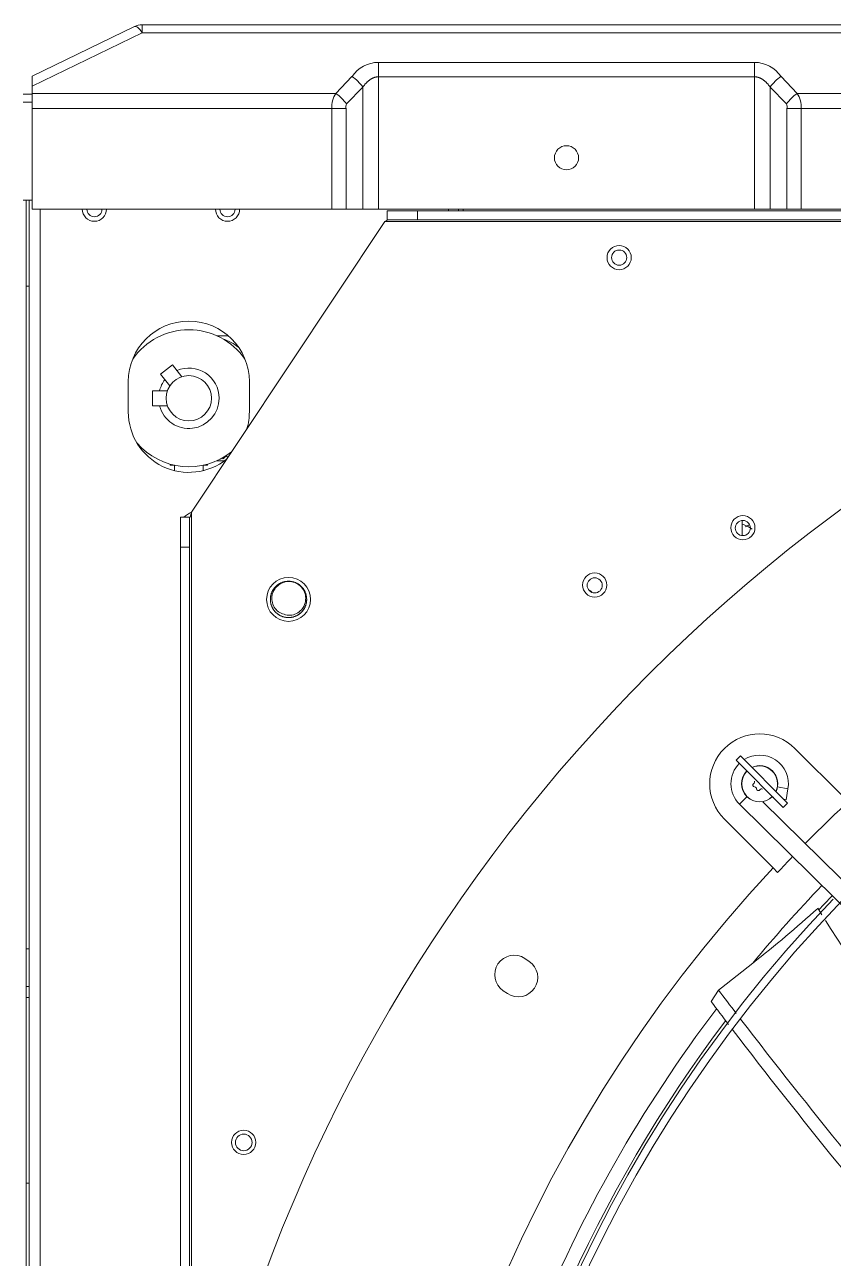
# Model space of a CAD drawing. Header units: millimetres. Extents: x 113490 to 142599, y -20467 to 115.
# Drawn here: x 123553.7 to 123821, y -10092.3 to -9684.5 of the extents above; entities that cross this region are included whole.
import ezdxf

# ---------------------------------------------------------------- set-up
doc = ezdxf.new("R2010")
doc.units = ezdxf.units.MM
doc.layers.add('DV3_0', color=7, linetype='Continuous')

msp = doc.modelspace()

# ---------------------------------------------------------------- linework, layer by layer
at = {"layer": 'DV3_0', "color": 7, "linetype": 'Continuous', "lineweight": 15}
for p, q in [((123556.24, -9701.49), (123590, -9685.09)), ((123592.62, -9684.49), (124707.86, -9684.49)), ((123556.24, -9704.81), (123556.24, -9701.49)), ((123556.24, -9707.21), (123556.24, -9704.81)), ((123553.24, -9707.49), (123556.24, -9707.49)), ((123556.24, -9712.24), (123556.24, -9707.21)), ((123556.24, -9745.49), (123556.24, -9712.24)), ((123553.24, -9742.49), (123556.24, -9742.49)), ((123554.24, -11906.49), (123554.24, -9742.49)), ((123555.24, -11906.49), (123555.24, -9742.49)), ((123655.22, -9745.49), (123556.24, -9745.49)), ((123659.99, -9745.49), (123655.22, -9745.49)), ((123659.99, -9745.49), (123665.51, -9745.49)), ((123670.68, -9745.49), (123665.51, -9745.49)), ((123670.68, -9745.49), (123795, -9745.49)), ((123673.58, -9748.99), (123673.58, -9745.99)), ((123673.58, -9745.99), (123683.58, -9745.99)), ((123683.58, -9745.99), (124616.9, -9745.99)), ((123683.58, -9745.99), (123683.58, -9748.99)), ((123698.64, -9745.99), (123698.64, -9745.49)), ((123800.16, -9745.49), (123795, -9745.49)), ((123800.16, -9745.49), (123805.69, -9745.49)), ((123810.46, -9745.49), (123805.69, -9745.49)), ((123895.22, -9745.49), (123810.46, -9745.49)), ((123672.84, -9749.59), (123608.84, -9845.59)), ((123673.58, -9749.17), (123673.58, -9748.99)), ((123683.58, -9748.99), (123673.58, -9748.99)), ((123683.58, -9748.99), (124616.9, -9748.99)), ((123555.24, -9770.98), (123554.24, -9770.98)), ((123621.08, -9787.36), (123617.3, -9787.36)), ((123598.67, -9800.04), (123602.62, -9796.98)), ((123605.64, -9800.87), (123602.62, -9796.98)), ((123588, -9812.49), (123588, -9802.49)), ((123598.67, -9800.04), (123601.69, -9803.93)), ((123628, -9802.49), (123628, -9812.49)), ((123596, -9810.49), (123596, -9805.49)), ((123600.92, -9805.49), (123596, -9805.49)), ((123596, -9810.49), (123600.92, -9810.49)), ((123619.05, -9827.74), (123619.3, -9827.98)), ((123620.3, -9826.98), (123619.3, -9827.98)), ((123620.29, -9826.99), (123620.86, -9827.56)), ((123601.84, -9829.77), (123601.84, -9830.12)), ((123603.26, -9830.12), (123601.84, -9830.12)), ((123603.24, -9830.12), (123603.24, -9831.92)), ((123614.16, -9830.12), (123612.73, -9830.12)), ((123612.76, -9831.92), (123612.76, -9830.12)), ((123614.16, -9830.12), (123614.16, -9829.77)), ((123617.3, -9828.62), (123619.82, -9828.62)), ((123605.24, -9847.26), (123608.24, -9847.26)), ((123605.24, -9857.26), (123605.24, -9847.26)), ((123608.24, -9847.26), (123608.41, -9847.26)), ((123608.24, -9847.26), (123608.24, -9857.26)), ((123608.84, -9845.59), (123608.41, -9847.26)), ((123790.85, -9853.37), (123790.85, -9848.41)), ((123608.24, -9857.26), (123605.24, -9857.26)), ((123605.24, -11847.85), (123605.24, -9857.26)), ((123608.24, -11847.85), (123608.24, -9857.26)), ((123824.46, -9939.88), (123808.35, -9923.77)), ((123790.32, -9926.24), (123788.91, -9927.66)), ((123804.46, -9943.22), (123788.91, -9927.66)), ((123790.32, -9926.24), (123805.88, -9941.8)), ((123805.4, -9940.7), (123806.04, -9937.09)), ((123790.01, -9942.2), (124132.44, -10279.87)), ((124136, -10274.95), (123797.7, -9941.35)), ((123800.72, -9939.88), (123801.21, -9939.96)), ((123804.46, -9943.22), (123805.88, -9941.8)), ((123804.64, -9940.57), (123805.4, -9940.7)), ((123785.02, -9947.1), (123801.13, -9963.22)), ((123801.13, -9963.22), (123802.62, -9964.71)), ((123554.24, -9989.98), (123555.24, -9989.98)), ((123720.47, -9994.13), (123719.06, -9993.19)), ((123794.39, -9994.73), (123784.04, -10002.89)), ((123555.24, -10002.48), (123554.24, -10002.48)), ((123784.04, -10002.89), (123783.11, -10003.65)), ((123711.95, -10003.83), (123713.36, -10004.78)), ((123783.11, -10003.65), (123780.66, -10007.43)), ((123555.24, -10067.48), (123554.24, -10067.48))]:
    msp.add_line(p, q, dxfattribs=at)
at = {"layer": 'DV3_0', "color": 7, "linetype": 'Continuous', "lineweight": 20}
for p, q in [((123592.62, -9687.14), (123592.62, -9684.49)), ((123556.24, -9704.81), (123592.62, -9687.14)), ((123592.62, -9687.14), (124707.86, -9687.14)), ((123795, -9696.95), (123670.68, -9696.95)), ((123670.68, -9701.73), (123670.68, -9696.95)), ((123795, -9701.73), (123795, -9696.95)), ((123661.93, -9701.62), (123656.55, -9707.21)), ((123670.68, -9701.73), (123670.68, -9745.49)), ((123795, -9701.73), (123670.68, -9701.73)), ((123795, -9701.73), (123795, -9745.49)), ((123809.13, -9707.21), (123803.74, -9701.62)), ((123665.51, -9705.11), (123660.13, -9710.7)), ((123665.51, -9705.11), (123665.51, -9745.49)), ((123800.16, -9705.11), (123800.16, -9745.49)), ((123805.55, -9710.7), (123800.16, -9705.11)), ((123656.55, -9707.21), (123556.24, -9707.21)), ((123896.55, -9707.21), (123809.13, -9707.21)), ((123553.24, -9710.09), (123556.24, -9710.09)), ((123655.22, -9712.24), (123556.24, -9712.24)), ((123659.99, -9712.24), (123655.22, -9712.24)), ((123655.22, -9712.24), (123655.22, -9745.49)), ((123659.99, -9712.24), (123659.99, -9745.49)), ((123805.69, -9712.24), (123810.46, -9712.24)), ((123805.69, -9745.49), (123805.69, -9712.24)), ((123895.22, -9712.24), (123810.46, -9712.24)), ((123810.46, -9745.49), (123810.46, -9712.24)), ((123558.84, -11903.49), (123558.84, -9745.49)), ((123693.84, -9745.99), (123693.84, -9745.49)), ((123697.16, -9745.99), (123697.16, -9745.49)), ((123672.84, -9749.59), (124627.64, -9749.59)), ((123608.84, -11862.07), (123608.84, -9845.59)), ((123802.59, -9936.48), (123806.04, -9937.09)), ((123792.47, -9939.71), (123790.01, -9942.2)), ((123555.24, -10006.08), (123554.24, -10006.08))]:
    msp.add_line(p, q, dxfattribs=at)
at = {"layer": 'DV3_0', "color": 7, "linetype": 'Continuous', "lineweight": 15}
for centre, radius in [((123732.84, -9728.49), 4), ((123750.24, -9761.49), 4), ((123750.25, -9761.49), 2.5), ((123608, -9807.99), 7.5), ((123791.14, -9850.79), 4), ((123791.14, -9850.89), 2.5), ((123640.95, -9874.49), 7.25), ((123742.16, -9869.74), 4), ((123742.16, -9869.84), 2.5), ((123626.13, -10053.99), 4), ((123626.15, -10053.99), 2.75)]:
    msp.add_circle(centre, radius, dxfattribs=at)
for centre, radius, start, end in [((123592.62, -9690.49), 6, 90, 115.9065), ((123576.79, -9745.49), 4, 180, 0), ((123576.79, -9745.49), 2.5, 180, 0), ((123620.79, -9745.49), 4, 180, 0), ((123620.79, -9745.49), 2.5, 180, 0), ((123676.12, -9754.47), 5.88, 115.5827, 123.9244), ((124150.24, -10288.99), 551.5, 105.4775, 164.5225), ((123608, -9802.49), 20, 0, 180), ((123608, -9807.99), 22.63, 34.8782, 145.1104), ((123608, -9807.99), 10, 0, 113.3134), ((123608, -9807.99), 10, 142.2684, 165.5225), ((123608, -9807.99), 10, 194.4775, 0), ((123608, -9812.49), 20, 180, 308.6858), ((123608, -9812.49), 20, 343.934, 0), ((123608, -9807.99), 22.63, 220.5417, 308.6028), ((123618.56, -9863.19), 20.1, 118.9231, 127.6082), ((123640.95, -9874.49), 6, 64.8963, 82.5227), ((123796.68, -9935.44), 16.5, 45, 225), ((123796.68, -9935.44), 9.5, 350, 122.8178), ((123796.68, -9935.44), 9.5, 135, 225.4011), ((123796.68, -9935.44), 6, 334.4712, 115.5288), ((123796.68, -9935.44), 5.91, 334.7712, 115.2288), ((123796.68, -9935.44), 6, 135, 315), ((123796.68, -9935.44), 5.91, 135, 315), ((123795.01, -9935.88), 0.6, 118.8618, 271.1382), ((123794.43, -9934.83), 0.6, 298.8788, 31.1212), ((123795.04, -9937.08), 0.6, 358.8788, 91.1212), ((123796.24, -9937.11), 0.6, 178.8617, 331.1383), ((123797.29, -9937.69), 0.6, 58.8788, 151.1212), ((124150.24, -10288.99), 475.39, 133.011, 135.4011), ((124150.24, -10288.99), 475.39, 136.1242, 136.989), ((124150.24, -10288.99), 477.5, 136.9802, 223.0198), ((124150.24, -10288.99), 456, 136.2282, 225.3442), ((124150.24, -10288.99), 453.5, 135.9912, 225.5589), ((124150.24, -10288.99), 457, 136.1594, 136.9627), ((123542.76, -9674.29), 407.44, 308.1421, 312.0989), ((124555.63, -9514.4), 872.25, 211.99842, 212.16586), ((124555.63, -9514.4), 872.25, 212.31442, 219.52465), ((123715.5, -9998.51), 6.4, 56.25, 236.25), ((123716.92, -9999.45), 6.4, 236.25, 56.25), ((125250.25, -8898.73), 1840.9, 217.03202, 217.32877), ((125314.48, -8843.21), 1921.39, 217.15391, 217.44204), ((124150.24, -10288.99), 457, 142.9574, 169.7123), ((125314.48, -8843.21), 1921.39, 217.51308, 220.85897), ((125250.25, -8898.73), 1840.9, 217.39011, 220.89455), ((124150.24, -10288.99), 346, 136.506, 225.3203), ((124150.24, -10288.99), 343.5, 135.6595, 225.6229)]:
    msp.add_arc(centre, radius, start, end, dxfattribs=at)
at = {"layer": 'DV3_0', "color": 7, "linetype": 'Continuous', "lineweight": 20}
for centre, radius, start, end in [((123670.93, -9707.93), 10.99, 91.315, 144.9259), ((123794.75, -9707.93), 10.99, 35.0742, 88.685), ((123664.55, -9712.01), 9.33, 149.0304, 181.427), ((123801.13, -9712.01), 9.33, 358.5724, 30.9701), ((123661.78, -9711.63), 1.89, 150.7542, 199.0007), ((123803.9, -9711.63), 1.89, 340.9987, 29.2464), ((124150.24, -10288.99), 461.75, 136.1456, 140.4114), ((124150.24, -10288.99), 461.75, 142.7915, 173.1384)]:
    msp.add_arc(centre, radius, start, end, dxfattribs=at)
for centre, major_axis, ratio, start_param, end_param in [((123592.62, -9690.49), (2.62, -5.4), 0.282676, 2.097861, 3.141593), ((123613.44, -9807.99), (0, -20.63), 0.922201, 2.520375, 2.834263), ((123613.44, -9807.99), (0, -20.63), 0.922201, 0.345186, 0.377787)]:
    msp.add_ellipse(centre, major_axis=major_axis, ratio=ratio, start_param=start_param, end_param=end_param, dxfattribs=at)
at = {"layer": 'DV3_0', "color": 7, "linetype": 'Continuous', "lineweight": 15}
for centre, major_axis, ratio, start_param, end_param in [((123661.93, -9705.11), (4.49, -4.33), 0.436952, 1.144952, 1.969202), ((123803.74, -9705.11), (-4.49, -4.33), 0.436952, 4.313983, 5.138233), ((123656.55, -9710.7), (4.49, -4.33), 0.436952, 1.144952, 1.969202), ((123809.13, -9710.7), (-4.49, -4.33), 0.436952, 4.313983, 5.138233), ((123740.39, -9874.99), (0, -3.5), 0.386711, 2.52776, 3.209277)]:
    msp.add_ellipse(centre, major_axis=major_axis, ratio=ratio, start_param=start_param, end_param=end_param, dxfattribs=at)
at = {"layer": 'DV3_0', "color": 7, "linetype": 'Continuous', "lineweight": 20}
for points, knots in [([(123670.68, -9701.73), (123670.63, -9701.73), (123670.53, -9701.73), (123670.39, -9701.74), (123670.24, -9701.75), (123670.09, -9701.77), (123669.95, -9701.79), (123669.8, -9701.82), (123669.65, -9701.85), (123669.5, -9701.89), (123669.35, -9701.94), (123669.2, -9701.99), (123669.05, -9702.05), (123668.9, -9702.11), (123668.74, -9702.18), (123668.58, -9702.26), (123668.42, -9702.35), (123668.26, -9702.44), (123668.1, -9702.54), (123667.93, -9702.65), (123667.76, -9702.77), (123667.59, -9702.89), (123667.42, -9703.03), (123667.24, -9703.18), (123667.06, -9703.34), (123666.88, -9703.51), (123666.69, -9703.7), (123666.5, -9703.89), (123666.31, -9704.1), (123666.11, -9704.33), (123665.91, -9704.57), (123665.71, -9704.83), (123665.58, -9705.01), (123665.51, -9705.11)], [0, 0, 0, 0, 0.024413, 0.048868, 0.073403, 0.098058, 0.122876, 0.147897, 0.173164, 0.198721, 0.224613, 0.250887, 0.277591, 0.304774, 0.33249, 0.360793, 0.38974, 0.419391, 0.449809, 0.481061, 0.513216, 0.546348, 0.580533, 0.615853, 0.652392, 0.69024, 0.729488, 0.770232, 0.812573, 0.856611, 0.902453, 0.950186, 1, 1, 1, 1]), ([(123800.16, -9705.11), (123800.1, -9705.01), (123799.96, -9704.83), (123799.76, -9704.57), (123799.57, -9704.33), (123799.37, -9704.1), (123799.18, -9703.89), (123798.99, -9703.7), (123798.8, -9703.51), (123798.62, -9703.34), (123798.44, -9703.18), (123798.26, -9703.03), (123798.09, -9702.89), (123797.92, -9702.77), (123797.75, -9702.65), (123797.58, -9702.54), (123797.42, -9702.44), (123797.26, -9702.35), (123797.1, -9702.26), (123796.94, -9702.18), (123796.78, -9702.11), (123796.63, -9702.05), (123796.48, -9701.99), (123796.32, -9701.94), (123796.17, -9701.89), (123796.02, -9701.85), (123795.88, -9701.82), (123795.73, -9701.79), (123795.58, -9701.77), (123795.44, -9701.75), (123795.29, -9701.74), (123795.15, -9701.73), (123795.05, -9701.73), (123795, -9701.73)], [0, 0, 0, 0, 0.049764, 0.097517, 0.143364, 0.187409, 0.229756, 0.270506, 0.309759, 0.347611, 0.384155, 0.419479, 0.453668, 0.486804, 0.518962, 0.550217, 0.580639, 0.610293, 0.639243, 0.667548, 0.695267, 0.722453, 0.749159, 0.775436, 0.80133, 0.82689, 0.85216, 0.877183, 0.902004, 0.92666, 0.951207, 0.975655, 1, 1, 1, 1])]:
    msp.add_open_spline(points, degree=3, knots=knots, dxfattribs=at)
at = {"layer": 'DV3_0', "color": 7, "linetype": 'Continuous', "lineweight": 15}
for points, knots in [([(123794.18, -9851.26), (123794.01, -9851.13), (123792.99, -9850.42), (123791.86, -9849.9), (123790.89, -9849.61)], [0.35476445, 0.35476445, 0.35476445, 0.35476445, 0.36956171, 0.43861961, 0.43861961, 0.43861961, 0.43861961]), ([(123639.49, -9879.41), (123638.13, -9879.09), (123636.93, -9878.21), (123635.51, -9875.84), (123635.27, -9874.37), (123635.86, -9871.67), (123636.68, -9870.44), (123638.93, -9868.81), (123640.34, -9868.42), (123641.73, -9868.54)], [0, 0, 0, 0, 0.25, 0.25, 0.5, 0.5, 0.75, 0.75, 1, 1, 1, 1]), ([(123643.5, -9869.06), (123644.74, -9869.71), (123645.71, -9870.8), (123646.75, -9873.39), (123646.76, -9874.86), (123645.79, -9877.47), (123644.8, -9878.58), (123642.31, -9879.78), (123640.81, -9879.89), (123639.49, -9879.41)], [0, 0, 0, 0, 0.25, 0.25, 0.5, 0.5, 0.75, 0.75, 1, 1, 1, 1]), ([(123800.96, -9939.71), (123801, -9939.75), (123801.08, -9939.83), (123801.17, -9939.92), (123801.21, -9939.96)], [0.94733907, 0.94733907, 0.94733907, 0.94733907, 0.97250001, 1, 1, 1, 1])]:
    msp.add_open_spline(points, degree=3, knots=knots, dxfattribs=at)
msp.add_open_spline([(123793.4, -9849.84), (123792.92, -9850.02), (123792.45, -9850.24), (123792, -9850.49)], degree=3, dxfattribs=at)
msp.add_rational_spline([(123646.5, -9872.19), (123645.17, -9868.99), (123641.73, -9868.54), (123638.3, -9868.09), (123636.19, -9870.84), (123634.08, -9873.59), (123635.41, -9876.79), (123636.74, -9879.99), (123640.17, -9880.44), (123643.61, -9880.89), (123645.72, -9878.14), (123647.82, -9875.39), (123646.5, -9872.19), (123645.17, -9868.99), (123641.73, -9868.54), (123638.3, -9868.09), (123636.19, -9870.84), (123634.08, -9873.59), (123635.41, -9876.79), (123636.74, -9879.99), (123640.17, -9880.44), (123643.61, -9880.89), (123645.72, -9878.14), (123647.82, -9875.39), (123646.5, -9872.19), (123645.61, -9870.04), (123643.5, -9869.06)], [1, 0.866025403784, 1, 0.866025403784, 1, 0.866025403784, 1, 0.866025403784, 1, 0.866025403784, 1, 0.866025403784, 1, 0.866025403784, 1, 0.866025403784, 1, 0.866025403784, 1, 0.866025403784, 1, 0.866025403784, 1, 0.866025403784, 1, 0.90591222949, 0.943976505854], degree=2, knots=[0.94372108, 0.94372108, 0.94372108, 0.9481517, 0.9481517, 0.95258231, 0.95258231, 0.95701293, 0.95701293, 0.96144354, 0.96144354, 0.96587416, 0.96587416, 0.97030477, 0.97030477, 0.97473539, 0.97473539, 0.979166, 0.979166, 0.98359662, 0.98359662, 0.98802723, 0.98802723, 0.99245785, 0.99245785, 0.99688846, 0.99688846, 1, 1, 1], dxfattribs=at)

doc.saveas('drawing.dxf')
